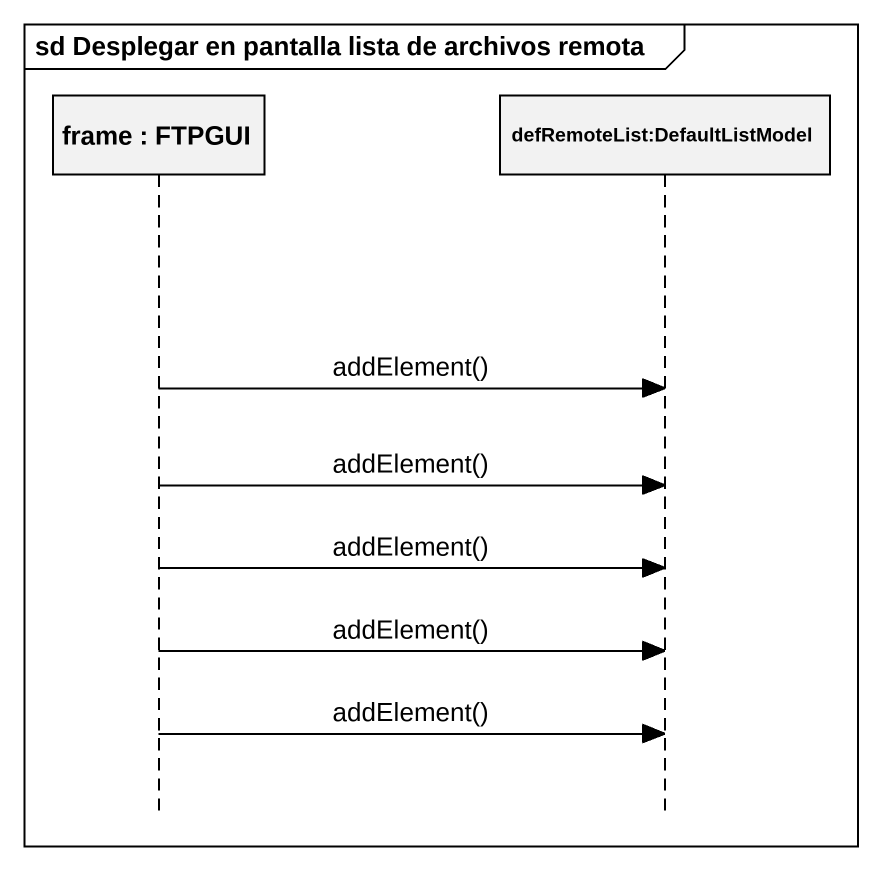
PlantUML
@startuml
mainframe sd Desplegar en pantalla lista de archivos remota
hide footbox
participant "frame : FTPGUI" as frame_
participant "defRemoteList:DefaultListModel" as defRemoteList

frame_ -> defRemoteList : addElement()
frame_ -> defRemoteList : addElement()
frame_ -> defRemoteList : addElement()
frame_ -> defRemoteList : addElement()
frame_ -> defRemoteList : addElement()
@enduml
